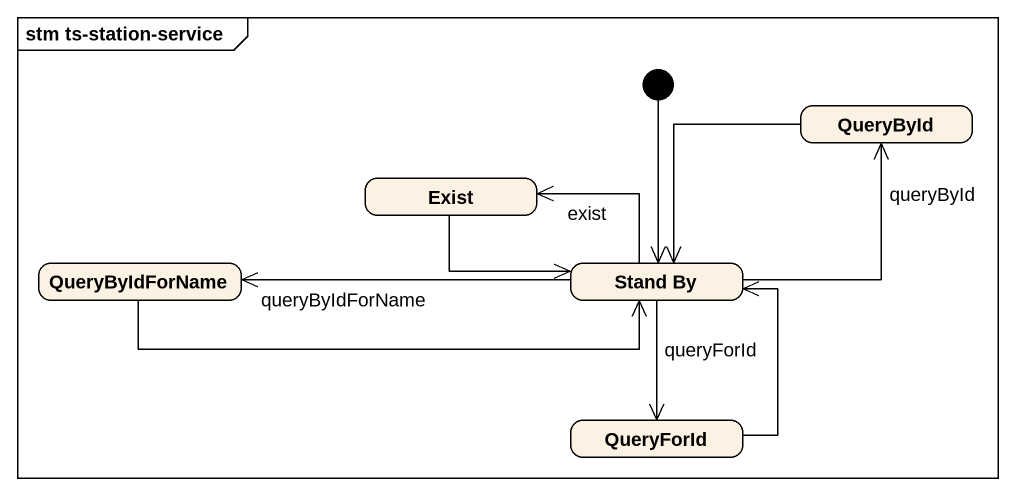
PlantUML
@startuml
mainframe stm ts-station-service
hide empty description
state QueryById
state Exist
state QueryByIdForName
state "Stand By" as Stand_By
state QueryForId
[*] --> Stand_By
QueryById --> Stand_By
Exist -right-> Stand_By
QueryByIdForName -right-> Stand_By
Stand_By -up-> QueryById : queryById
Stand_By -left-> Exist : exist
Stand_By -left-> QueryByIdForName : queryByIdForName
Stand_By --> QueryForId : queryForId
QueryForId -up-> Stand_By
@enduml
